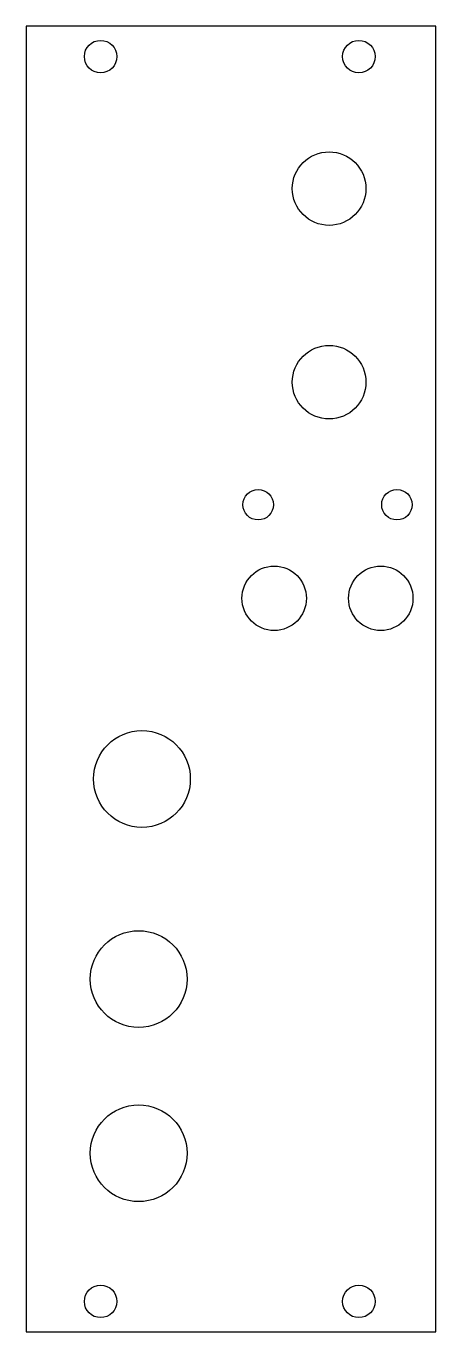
# Model space of a CAD drawing. Extents: x 0 to 40, y 0 to 128.
import ezdxf

# ---------------------------------------------------------------- set-up
doc = ezdxf.new("R2010")
doc.units = 0
doc.layers.add('20', color=7, linetype='CONTINUOUS')

msp = doc.modelspace()

# ---------------------------------------------------------------- linework, layer by layer
at = {"layer": '20'}
for p, q in [((0.17, 128.5), (0.17, 0)), ((40.47, 128.5), (0.17, 128.5)), ((40.47, 0), (40.47, 128.5)), ((0.17, 0), (40.47, 0))]:
    msp.add_line(p, q, dxfattribs=at)
for centre, radius in [((7.5, 125.5), 1.6), ((32.9, 125.5), 1.6), ((29.97, 112.51), 3.62), ((29.97, 93.46), 3.62), ((22.99, 81.4), 1.5), ((36.64, 81.4), 1.5), ((24.57, 72.19), 3.17), ((35.05, 72.19), 3.17), ((11.56, 54.41), 4.76), ((11.24, 34.72), 4.76), ((11.24, 17.58), 4.76), ((7.5, 3), 1.6), ((32.9, 3), 1.6)]:
    msp.add_circle(centre, radius, dxfattribs=at)

doc.saveas('drawing.dxf')
